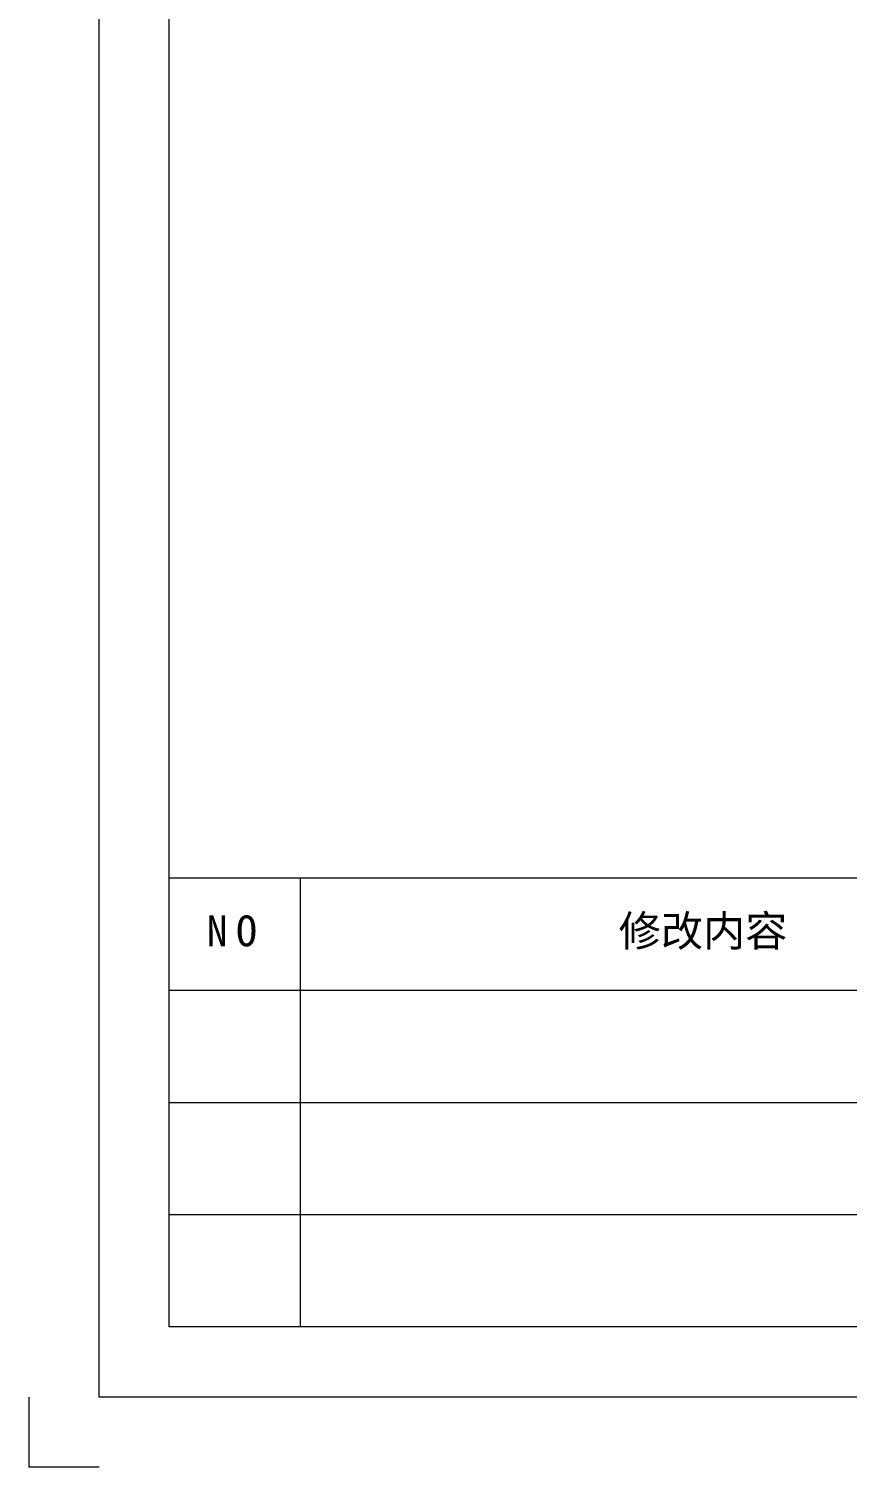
# Model space of a CAD drawing. Header units: millimetres. Extents: x 2250 to 2547, y 1170 to 1380.
# Drawn here: x 2250 to 2308.3, y 1170 to 1272.5 of the extents above; entities that cross this region are included whole.
import ezdxf
from ezdxf.enums import TextEntityAlignment as Align

# ---------------------------------------------------------------- set-up
doc = ezdxf.new("R2010")
doc.units = ezdxf.units.MM
doc.layers.add('图框', color=7, linetype='Continuous', lineweight=35)
doc.styles.get("Standard").update_dxf_attribs({"font": 'arial.ttf'})
doc.styles.add('样式 1', font='simsunb.ttf')

# ---------------------------------------------------------------- blocks, each defined once
blk = doc.blocks.new('TYFrame_XT')
at = {"layer": '图框', "lineweight": 9}
for p, q in [((5, 5), (5, 205)), ((10, 10), (10, 200)), ((10, 26), (128.53, 26)), ((10, 18), (104.52, 18)), ((128.53, 10), (10, 10)), ((0, 5), (0, 0)), ((292, 5), (5, 5)), ((5, 0), (0, 0))]:
    blk.add_line(p, q, dxfattribs=at)
at = {"layer": '图框', "color": 0, "lineweight": 9}
for p, q in [((10, 42), (128.53, 42)), ((19.33, 42), (19.33, 10)), ((10, 34), (104.52, 34))]:
    blk.add_line(p, q, dxfattribs=at)
at = {"layer": '图框', "lineweight": 9, "char_height": 2.2, "width": 25.2709, "attachment_point": 1}
for s, insert in [('{\\fNSimSun|b0|i0|c134|p49;N\\H0.4x; \\H2.5x;O}', (12.66, 39.32)), ('{\\fSimSun|b0|i0|c134|p2;修改内容}', (42, 39.32))]:
    blk.add_mtext(s, dxfattribs=dict(at, insert=insert))
at = {"layer": '图框', "style": '样式 1'}
for tag, p in [('设计', (186.18, 37.5)), ('冷却', (222.23, 37.52)), ('刀具名称', (254.7, 31.77)), ('涂层', (224.34, 31.44)), ('审核', (186.14, 29.88)), ('厚度', (224.33, 27.78)), ('刀具材料', (222.45, 21.55)), ('规格型号', (265.45, 21.22)), ('日期', (186.42, 13.79)), ('被加工材料', (222.74, 13.91)), ('客户名称', (265.45, 13.31))]:
    blk.add_attdef(tag, text='', height=1.73, dxfattribs=at).set_placement(p, align=Align.MIDDLE_CENTER)

msp = doc.modelspace()

# ---------------------------------------------------------------- block references
at = {"color": 0}
msp.add_blockref('TYFrame_XT', (2250, 1170), dxfattribs=at)

doc.saveas('drawing.dxf')
